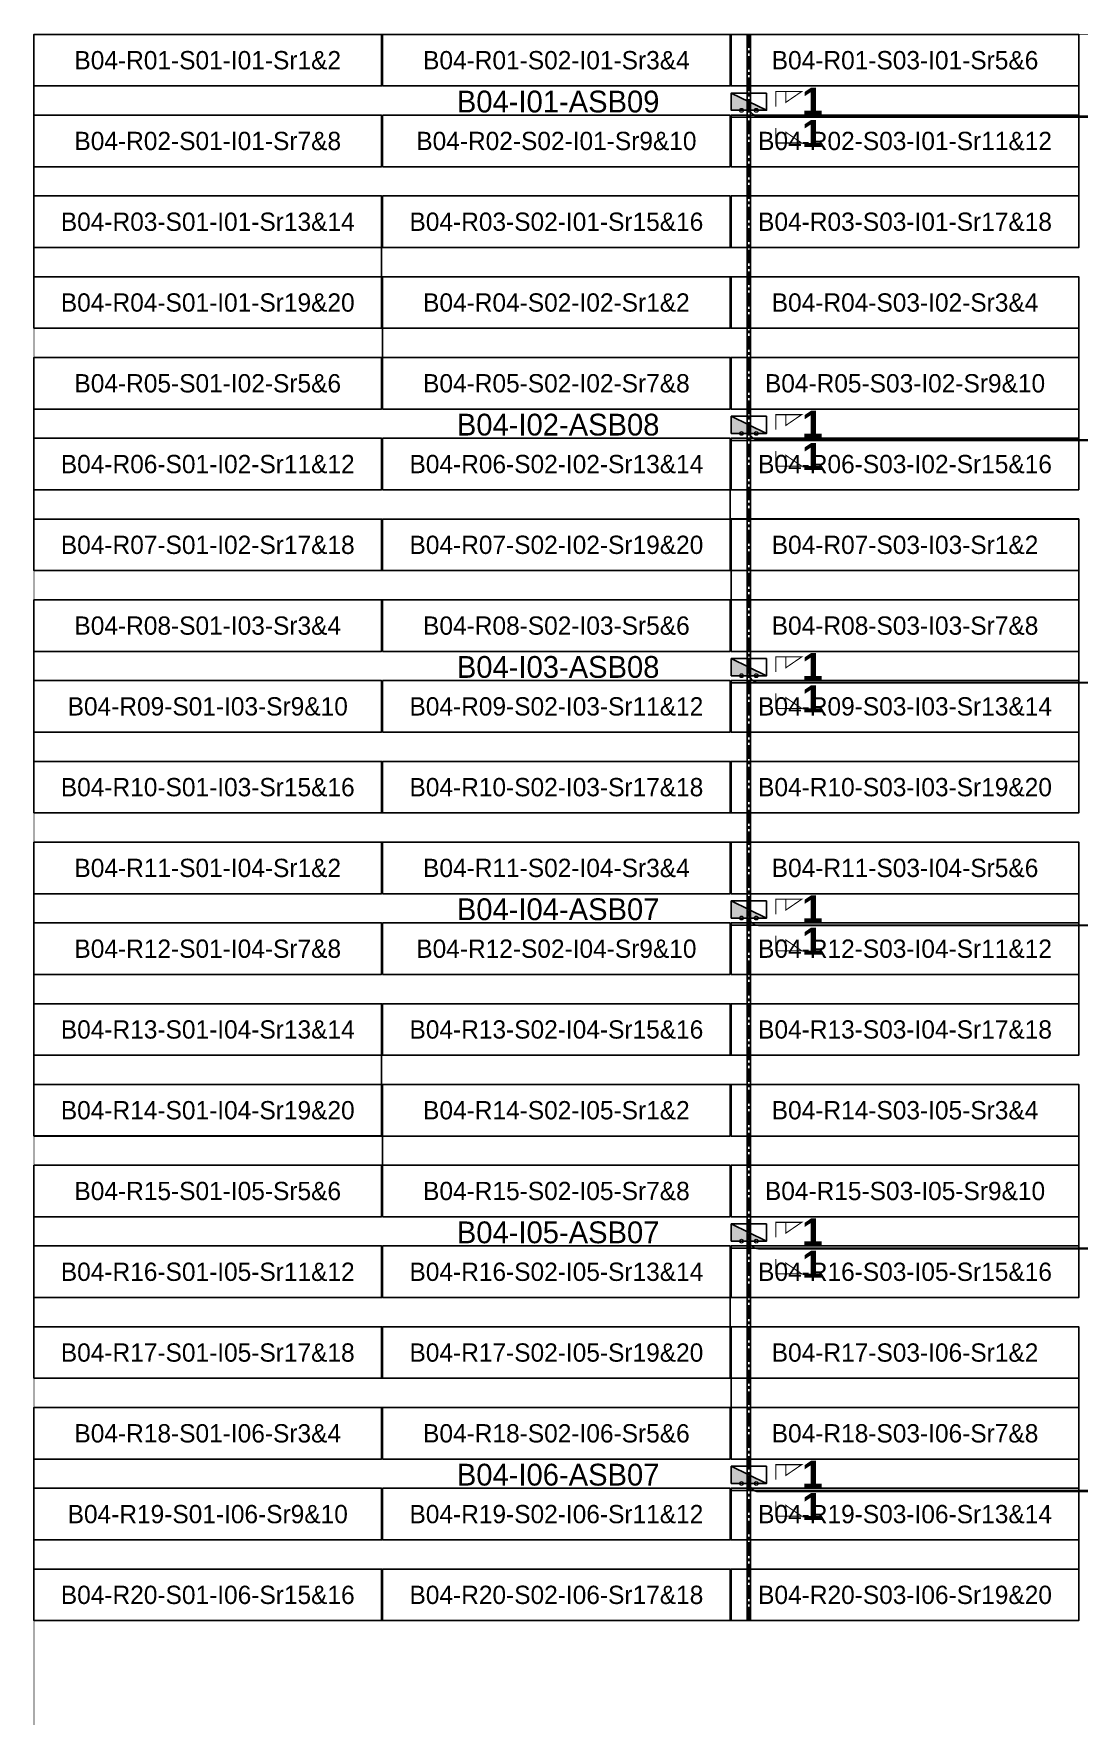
# Model space of a CAD drawing. Header units: metres. Extents: x 532250 to 532639, y 2673852 to 2674172.
# Drawn here: x 532249.9 to 532347, y 2674015.4 to 2674171.6 of the extents above; entities that cross this region are included whole.
import ezdxf
from ezdxf.enums import TextEntityAlignment as Align

# ---------------------------------------------------------------- set-up
doc = ezdxf.new("R2010")
doc.units = ezdxf.units.M
doc.header["$MEASUREMENT"] = 0
doc.linetypes.add('CENTER', pattern=[2, 1.25, -0.25, 0.25, -0.25])
doc.layers.add('Block Boundary-12.5 MW Block', color=6, linetype='Continuous', lineweight=9)
doc.layers.add('PILE', color=1, linetype='Continuous', lineweight=15)
for name, color, linetype in [('DC Trench BL-04', 40, 'Continuous'), ('E-Inverter Grouping', 2, 'Continuous'), ('Inverter Block-04', 7, 'Continuous'), ('LT Cable(AG) INV to LT Panel BL-04', 2, 'Continuous'), ('Messenger Wire Block-04 (Master Path)', 30, 'Continuous'), ('Messenger Wire Block-04 (MW Path)', 191, 'Continuous'), ('MMS Table Block-04', 8, 'Continuous'), ('Plan Line - DC', 40, 'Continuous'), ('Section Marking BL-04', 2, 'Continuous')]:
    doc.layers.add(name, color=color, linetype=linetype)
doc.styles.add('BoldTextStyle', font='arialbd.ttf')
doc.styles.get("Standard").update_dxf_attribs({"font": 'Adani Regular.ttf'})

# ---------------------------------------------------------------- blocks, each defined once
blk = doc.blocks.new('MMS Table (32.292 x 4.788)')
at = {"color": 0}
blk.add_lwpolyline([(0, -0.002), (0, 4.786), (32.292, 4.786), (32.292, -0.002)], close=True, dxfattribs=at)
at = {"color": 7}
blk.add_attdef('ID1', text='', height=1.7, dxfattribs=at).set_placement((16.146, 2.392), align=Align.MIDDLE_CENTER)
blk = doc.blocks.new('Inverter Block')
h = blk.add_hatch(color=0)
h.dxf.hatch_style = 1
h.paths.add_polyline_path([(-1.46, 2.27), (-1.46, 0.85), (1.46, 0.85)])
at = {"color": 0}
blk.add_lwpolyline([(1.46, 2.27), (-1.46, 2.27), (-1.46, 0.85), (1.46, 0.85)], close=True, dxfattribs=at)
blk.add_lwpolyline([(-1.46, 2.27), (1.46, 0.85)], dxfattribs=at)
at = {"layer": 'PILE'}
for centre in [(-0.61, 0.85), (0.61, 0.85)]:
    blk.add_circle(centre, 0.156, dxfattribs=at)
at = {"color": 7}
blk.add_attdef('ID', (-1.46, 3.01), '', height=1.8, dxfattribs=at)

msp = doc.modelspace()

# ---------------------------------------------------------------- linework, layer by layer
at = {"layer": 'Block Boundary-12.5 MW Block', "const_width": 0.05}
msp.add_lwpolyline([(532249.88, 2674171.58), (532638.48, 2674171.58), (532638.48, 2673851.79), (532282.27, 2673851.79), (532282.27, 2673859.29), (532249.88, 2673859.29)], close=True, dxfattribs=at)
at = {"layer": 'DC Trench BL-04', "color": 40, "const_width": 0.15}
msp.add_lwpolyline([(532316.45, 2674171.57), (532316.15, 2674171.57), (532316.15, 2674024.29), (532316.45, 2674024.29)], close=True, dxfattribs=at)
at = {"layer": 'E-Inverter Grouping', "color": 3}
for points in [[(532346.95, 2674171.58), (532346.95, 2674151.79), (532282.17, 2674151.79), (532282.17, 2674144.29), (532249.88, 2674144.29), (532249.88, 2674171.58)], [(532346.95, 2674149.08), (532346.95, 2674129.29), (532314.56, 2674129.29), (532314.56, 2674121.79), (532249.88, 2674121.79), (532249.88, 2674141.58), (532282.27, 2674141.58), (532282.27, 2674149.08)], [(532346.95, 2674099.29), (532249.88, 2674099.29), (532249.88, 2674119.08), (532314.66, 2674119.08), (532314.66, 2674126.58), (532346.95, 2674126.58)], [(532346.95, 2674096.58), (532346.95, 2674076.79), (532282.17, 2674076.79), (532282.17, 2674069.29), (532249.88, 2674069.29), (532249.88, 2674096.58)], [(532346.95, 2674074.08), (532346.95, 2674054.29), (532314.56, 2674054.29), (532314.56, 2674046.79), (532249.88, 2674046.79), (532249.88, 2674066.58), (532282.27, 2674066.58), (532282.27, 2674074.08)], [(532346.95, 2674024.29), (532249.88, 2674024.29), (532249.88, 2674044.08), (532314.66, 2674044.08), (532314.66, 2674051.58), (532346.95, 2674051.58)]]:
    msp.add_lwpolyline(points, close=True, dxfattribs=at)
at = {"layer": 'LT Cable(AG) INV to LT Panel BL-04', "color": 2}
for points in [[(532434.88, 2674046.78), (532433.78, 2674046.78, -0.215162), (532433.11, 2674047.08), (532432.2, 2674048.11, 0.103275), (532431.84, 2674048.19), (532426.09, 2674048.19, -0.414214), (532425.19, 2674049.09), (532425.19, 2674060.37, -0.021393), (532425.2, 2674060.45), (532425.24, 2674060.95, 0.021393), (532425.24, 2674061.03), (532425.24, 2674163.09, 0.414214), (532424.34, 2674163.99), (532317.2, 2674163.99, -0.414214), (532316.3, 2674164.89), (532316.3, 2674165.23)], [(532436.88, 2674046.73), (532433.77, 2674046.73, -0.216034), (532433.09, 2674047.03), (532432.19, 2674048.06, 0.103275), (532431.83, 2674048.14), (532426.04, 2674048.14, -0.414214), (532425.14, 2674049.04), (532425.14, 2674060.37, -0.021393), (532425.15, 2674060.45), (532425.19, 2674060.96, 0.021393), (532425.19, 2674061.03), (532425.19, 2674133.04, 0.414214), (532424.29, 2674133.94), (532317.2, 2674133.94, -0.414214), (532316.3, 2674134.84), (532316.3, 2674135.23)], [(532436.88, 2674046.68), (532433.75, 2674046.68, -0.216919), (532433.07, 2674046.99), (532432.18, 2674048.01, 0.103275), (532431.82, 2674048.09), (532425.99, 2674048.09, -0.414214), (532425.09, 2674048.99), (532425.09, 2674060.38, -0.021393), (532425.1, 2674060.45), (532425.14, 2674060.96, 0.021393), (532425.14, 2674061.04), (532425.14, 2674110.49, 0.414214), (532424.24, 2674111.39), (532317.2, 2674111.39, -0.414214), (532316.3, 2674112.29), (532316.3, 2674112.73)], [(532439.03, 2674046.63), (532433.73, 2674046.63, -0.217817), (532433.05, 2674046.94), (532432.17, 2674047.96, 0.103275), (532431.81, 2674048.04), (532425.94, 2674048.04, -0.414214), (532425.04, 2674048.94), (532425.04, 2674060.38, -0.021393), (532425.05, 2674060.45), (532425.09, 2674060.96, 0.021393), (532425.09, 2674061.04), (532425.09, 2674087.94, 0.414214), (532424.19, 2674088.84), (532317.2, 2674088.84, -0.414214), (532316.3, 2674089.74), (532316.3, 2674090.23)], [(532439.03, 2674046.6), (532433.73, 2674046.6, -0.218271), (532433.04, 2674046.92), (532432.17, 2674047.94, 0.103275), (532431.81, 2674048.01), (532425.92, 2674048.01, -0.414214), (532425.02, 2674048.91), (532425.02, 2674060.38, -0.021393), (532425.02, 2674060.46), (532425.07, 2674060.96, 0.021393), (532425.07, 2674061.04), (532425.07, 2674065.42, 0.414214), (532424.17, 2674066.32), (532410.98, 2674066.32, 0.414214), (532410.08, 2674065.42), (532410.08, 2674059.72, -0.414214), (532409.18, 2674058.82), (532317.2, 2674058.82, -0.414214), (532316.3, 2674059.72), (532316.3, 2674060.23)], [(532439.03, 2674046.55), (532433.71, 2674046.55, -0.219189), (532433.03, 2674046.87), (532432.15, 2674047.89, 0.103275), (532431.79, 2674047.96), (532425.87, 2674047.96, -0.414214), (532424.97, 2674048.86), (532424.97, 2674060.38, -0.021393), (532424.97, 2674060.46), (532425.02, 2674060.96, 0.021393), (532425.02, 2674061.04), (532425.02, 2674065.37, 0.414214), (532424.12, 2674066.27), (532411.03, 2674066.27, 0.414214), (532410.13, 2674065.37), (532410.13, 2674037.17, -0.414214), (532409.23, 2674036.27), (532317.2, 2674036.27, -0.414214), (532316.3, 2674037.17), (532316.3, 2674037.73)]]:
    msp.add_lwpolyline(points, format="xyb", dxfattribs=at)
at = {"layer": 'Messenger Wire Block-04 (Master Path)'}
for points in [[(532314.66, 2674163.88), (532425.13, 2674163.88)], [(532314.66, 2674133.88), (532425.13, 2674133.88)], [(532314.66, 2674111.38), (532425.13, 2674111.38)], [(532314.66, 2674088.88), (532425.13, 2674088.88)], [(532314.66, 2674058.88), (532410.01, 2674058.88)], [(532314.66, 2674036.38), (532410.01, 2674036.38)]]:
    msp.add_lwpolyline(points, dxfattribs=at)
at = {"layer": 'Messenger Wire Block-04 (MW Path)', "const_width": 0.1}
for points in [[(532314.66, 2674163.88), (532425.13, 2674163.88)], [(532314.66, 2674133.88), (532425.13, 2674133.88)], [(532314.66, 2674111.38), (532425.13, 2674111.38)], [(532314.66, 2674088.88), (532425.13, 2674088.88)], [(532314.66, 2674058.88), (532410.01, 2674058.88)], [(532314.66, 2674036.38), (532410.01, 2674036.38)]]:
    msp.add_lwpolyline(points, dxfattribs=at)
at = {"layer": 'Plan Line - DC', "color": 6, "linetype": 'CENTER'}
msp.add_lwpolyline([(532316.3, 2674171.57), (532316.3, 2674024.29)], dxfattribs=at)
at = {"layer": 'Section Marking BL-04', "color": 94, "lineweight": 35, "true_color": 0x00a500, "const_width": 0.1}
for points in [[(532318.8, 2674164.88), (532318.8, 2674166.27), (532321.2, 2674166.27), (532319.72, 2674165.26), (532319.72, 2674166.27)], [(532318.8, 2674162.88), (532318.8, 2674161.49), (532321.2, 2674161.49), (532319.72, 2674162.5), (532319.72, 2674161.49)], [(532318.8, 2674134.88), (532318.8, 2674136.27), (532321.2, 2674136.27), (532319.72, 2674135.26), (532319.72, 2674136.27)], [(532318.8, 2674132.88), (532318.8, 2674131.49), (532321.2, 2674131.49), (532319.72, 2674132.5), (532319.72, 2674131.49)], [(532318.8, 2674112.38), (532318.8, 2674113.77), (532321.2, 2674113.77), (532319.72, 2674112.76), (532319.72, 2674113.77)], [(532318.8, 2674110.38), (532318.8, 2674108.99), (532321.2, 2674108.99), (532319.72, 2674110), (532319.72, 2674108.99)], [(532318.8, 2674089.88), (532318.8, 2674091.27), (532321.2, 2674091.27), (532319.72, 2674090.26), (532319.72, 2674091.27)], [(532318.8, 2674087.88), (532318.8, 2674086.49), (532321.2, 2674086.49), (532319.72, 2674087.5), (532319.72, 2674086.49)], [(532318.8, 2674059.88), (532318.8, 2674061.27), (532321.2, 2674061.27), (532319.72, 2674060.26), (532319.72, 2674061.27)], [(532318.8, 2674057.88), (532318.8, 2674056.49), (532321.2, 2674056.49), (532319.72, 2674057.5), (532319.72, 2674056.49)], [(532318.8, 2674037.38), (532318.8, 2674038.77), (532321.2, 2674038.77), (532319.72, 2674037.76), (532319.72, 2674038.77)], [(532318.8, 2674035.38), (532318.8, 2674033.99), (532321.2, 2674033.99), (532319.72, 2674035), (532319.72, 2674033.99)]]:
    msp.add_lwpolyline(points, dxfattribs=at)

# ---------------------------------------------------------------- block references
at = {"layer": 'Inverter Block-04'}
ref = msp.add_blockref('Inverter Block', (532316.3, 2674163.57), dxfattribs=dict(at, xscale=1.124999999976148, yscale=1.124999999976148, zscale=1.124999999976148))
ref.add_attrib('ID', 'B04-I01-ASB09', (532289.17, 2674164.33), dxfattribs={"layer": '0', "color": 7, "height": 2.025})
ref = msp.add_blockref('Inverter Block', (532316.3, 2674133.57), dxfattribs=dict(at, xscale=1.124999999976148, yscale=1.124999999976148, zscale=1.124999999976148))
ref.add_attrib('ID', 'B04-I02-ASB08', (532289.17, 2674134.33), dxfattribs={"layer": '0', "color": 7, "height": 2.025})
ref = msp.add_blockref('Inverter Block', (532316.3, 2674111.07), dxfattribs=dict(at, xscale=1.124999999976148, yscale=1.124999999976148, zscale=1.124999999976148))
ref.add_attrib('ID', 'B04-I03-ASB08', (532289.17, 2674111.83), dxfattribs={"layer": '0', "color": 7, "height": 2.025})
ref = msp.add_blockref('Inverter Block', (532316.3, 2674088.57), dxfattribs=dict(at, xscale=1.124999999976148, yscale=1.124999999976148, zscale=1.124999999976148))
ref.add_attrib('ID', 'B04-I04-ASB07', (532289.17, 2674089.33), dxfattribs={"layer": '0', "color": 7, "height": 2.025})
ref = msp.add_blockref('Inverter Block', (532316.3, 2674058.57), dxfattribs=dict(at, xscale=1.124999999976148, yscale=1.124999999976148, zscale=1.124999999976148))
ref.add_attrib('ID', 'B04-I05-ASB07', (532289.17, 2674059.33), dxfattribs={"layer": '0', "color": 7, "height": 2.025})
ref = msp.add_blockref('Inverter Block', (532316.3, 2674036.07), dxfattribs=dict(at, xscale=1.124999999976148, yscale=1.124999999976148, zscale=1.124999999976148))
ref.add_attrib('ID', 'B04-I06-ASB07', (532289.17, 2674036.83), dxfattribs={"layer": '0', "color": 7, "height": 2.025})
at = {"layer": 'MMS Table Block-04'}
for p, values in [((532249.88, 2674166.79), {'ID1': 'B04-R01-S01-I01-Sr1&2'}), ((532282.27, 2674166.79), {'ID1': 'B04-R01-S02-I01-Sr3&4'}), ((532314.66, 2674166.79), {'ID1': 'B04-R01-S03-I01-Sr5&6'}), ((532249.88, 2674159.29), {'ID1': 'B04-R02-S01-I01-Sr7&8'}), ((532282.27, 2674159.29), {'ID1': 'B04-R02-S02-I01-Sr9&10'}), ((532314.66, 2674159.29), {'ID1': 'B04-R02-S03-I01-Sr11&12'}), ((532249.88, 2674151.79), {'ID1': 'B04-R03-S01-I01-Sr13&14'}), ((532282.27, 2674151.79), {'ID1': 'B04-R03-S02-I01-Sr15&16'}), ((532314.66, 2674151.79), {'ID1': 'B04-R03-S03-I01-Sr17&18'}), ((532249.88, 2674144.29), {'ID1': 'B04-R04-S01-I01-Sr19&20'}), ((532282.27, 2674144.29), {'ID1': 'B04-R04-S02-I02-Sr1&2'}), ((532314.66, 2674144.29), {'ID1': 'B04-R04-S03-I02-Sr3&4'}), ((532249.88, 2674136.79), {'ID1': 'B04-R05-S01-I02-Sr5&6'}), ((532282.27, 2674136.79), {'ID1': 'B04-R05-S02-I02-Sr7&8'}), ((532314.66, 2674136.79), {'ID1': 'B04-R05-S03-I02-Sr9&10'}), ((532249.88, 2674129.29), {'ID1': 'B04-R06-S01-I02-Sr11&12'}), ((532282.27, 2674129.29), {'ID1': 'B04-R06-S02-I02-Sr13&14'}), ((532314.66, 2674129.29), {'ID1': 'B04-R06-S03-I02-Sr15&16'}), ((532249.88, 2674121.79), {'ID1': 'B04-R07-S01-I02-Sr17&18'}), ((532282.27, 2674121.79), {'ID1': 'B04-R07-S02-I02-Sr19&20'}), ((532314.66, 2674121.79), {'ID1': 'B04-R07-S03-I03-Sr1&2'}), ((532249.88, 2674114.29), {'ID1': 'B04-R08-S01-I03-Sr3&4'}), ((532282.27, 2674114.29), {'ID1': 'B04-R08-S02-I03-Sr5&6'}), ((532314.66, 2674114.29), {'ID1': 'B04-R08-S03-I03-Sr7&8'}), ((532249.88, 2674106.79), {'ID1': 'B04-R09-S01-I03-Sr9&10'}), ((532282.27, 2674106.79), {'ID1': 'B04-R09-S02-I03-Sr11&12'}), ((532314.66, 2674106.79), {'ID1': 'B04-R09-S03-I03-Sr13&14'}), ((532249.88, 2674099.29), {'ID1': 'B04-R10-S01-I03-Sr15&16'}), ((532282.27, 2674099.29), {'ID1': 'B04-R10-S02-I03-Sr17&18'}), ((532314.66, 2674099.29), {'ID1': 'B04-R10-S03-I03-Sr19&20'}), ((532249.88, 2674091.79), {'ID1': 'B04-R11-S01-I04-Sr1&2'}), ((532282.27, 2674091.79), {'ID1': 'B04-R11-S02-I04-Sr3&4'}), ((532314.66, 2674091.79), {'ID1': 'B04-R11-S03-I04-Sr5&6'}), ((532249.88, 2674084.29), {'ID1': 'B04-R12-S01-I04-Sr7&8'}), ((532282.27, 2674084.29), {'ID1': 'B04-R12-S02-I04-Sr9&10'}), ((532314.66, 2674084.29), {'ID1': 'B04-R12-S03-I04-Sr11&12'}), ((532249.88, 2674076.79), {'ID1': 'B04-R13-S01-I04-Sr13&14'}), ((532282.27, 2674076.79), {'ID1': 'B04-R13-S02-I04-Sr15&16'}), ((532314.66, 2674076.79), {'ID1': 'B04-R13-S03-I04-Sr17&18'}), ((532249.88, 2674069.29), {'ID1': 'B04-R14-S01-I04-Sr19&20'}), ((532282.27, 2674069.29), {'ID1': 'B04-R14-S02-I05-Sr1&2'}), ((532314.66, 2674069.29), {'ID1': 'B04-R14-S03-I05-Sr3&4'}), ((532249.88, 2674061.79), {'ID1': 'B04-R15-S01-I05-Sr5&6'}), ((532282.27, 2674061.79), {'ID1': 'B04-R15-S02-I05-Sr7&8'}), ((532314.66, 2674061.79), {'ID1': 'B04-R15-S03-I05-Sr9&10'}), ((532249.88, 2674054.29), {'ID1': 'B04-R16-S01-I05-Sr11&12'}), ((532282.27, 2674054.29), {'ID1': 'B04-R16-S02-I05-Sr13&14'}), ((532314.66, 2674054.29), {'ID1': 'B04-R16-S03-I05-Sr15&16'}), ((532249.88, 2674046.79), {'ID1': 'B04-R17-S01-I05-Sr17&18'}), ((532282.27, 2674046.79), {'ID1': 'B04-R17-S02-I05-Sr19&20'}), ((532314.66, 2674046.79), {'ID1': 'B04-R17-S03-I06-Sr1&2'}), ((532249.88, 2674039.29), {'ID1': 'B04-R18-S01-I06-Sr3&4'}), ((532282.27, 2674039.29), {'ID1': 'B04-R18-S02-I06-Sr5&6'}), ((532314.66, 2674039.29), {'ID1': 'B04-R18-S03-I06-Sr7&8'}), ((532249.88, 2674031.79), {'ID1': 'B04-R19-S01-I06-Sr9&10'}), ((532282.27, 2674031.79), {'ID1': 'B04-R19-S02-I06-Sr11&12'}), ((532314.66, 2674031.79), {'ID1': 'B04-R19-S03-I06-Sr13&14'}), ((532249.88, 2674024.29), {'ID1': 'B04-R20-S01-I06-Sr15&16'}), ((532282.27, 2674024.29), {'ID1': 'B04-R20-S02-I06-Sr17&18'}), ((532314.66, 2674024.29), {'ID1': 'B04-R20-S03-I06-Sr19&20'})]:
    msp.add_blockref('MMS Table (32.292 x 4.788)', p, dxfattribs=at).add_auto_attribs(values)

# ---------------------------------------------------------------- texts
at = {"layer": 'Section Marking BL-04', "color": 94, "true_color": 0x00a500, "style": 'BoldTextStyle'}
for p in [(532322.2, 2674165.38), (532322.2, 2674162.38), (532322.2, 2674135.38), (532322.2, 2674132.38), (532322.2, 2674112.88), (532322.2, 2674109.88), (532322.2, 2674090.38), (532322.2, 2674087.38), (532322.2, 2674060.38), (532322.2, 2674057.38), (532322.2, 2674037.88), (532322.2, 2674034.88)]:
    msp.add_text('1', height=2.5, dxfattribs=at).set_placement(p, align=Align.MIDDLE_CENTER)

doc.saveas('drawing.dxf')
